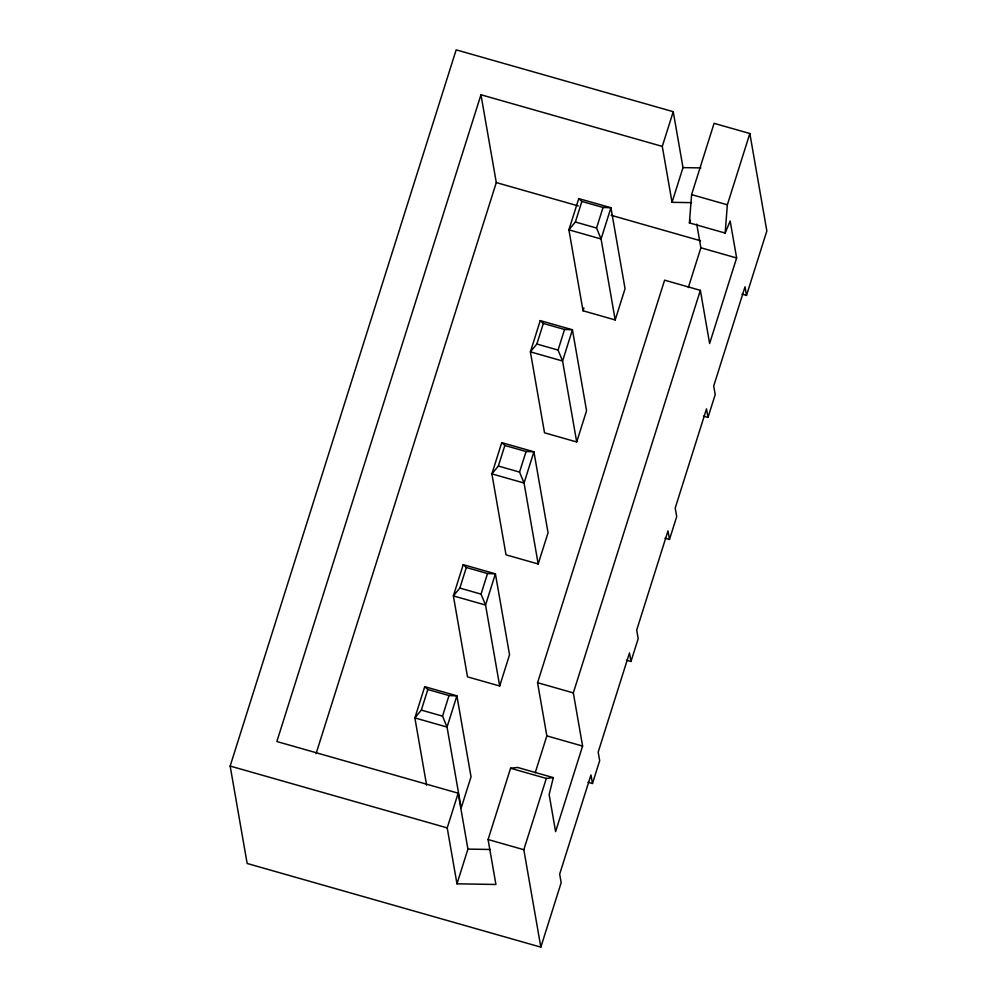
<?xml version="1.0" encoding="UTF-8"?>
<svg xmlns="http://www.w3.org/2000/svg" width="997" height="997" viewBox="0 0 997 997"><rect width="100%" height="100%" fill="white"/><g stroke="black" fill="none" stroke-linecap="round" stroke-linejoin="round"><path stroke-width="1.5" d="M535.215 772.75L546.842 735.886L537.57 682.708L664.6 280.157L700.355 290.351L709.627 343.516L736.633 257.974L730.165 220.96L725.155 233.061L689.401 222.879L691.594 194.614L714.089 123.329L749.844 133.523L766.843 230.943L746.504 295.411L742.017 294.14M725.155 233.061L727.349 204.809L749.844 133.523M691.507 202.653L672.04 202.329L662.282 146.409L480.965 94.752L276.854 741.531L458.171 793.188L447.217 827.896L456.975 883.816L495.92 884.476L488.081 839.536L510.576 768.251L517.555 767.441L553.31 777.623L549.148 794.584L555.603 831.61L582.597 746.068L573.325 692.89L700.355 290.351M587.993 782.221L592.48 783.505L590.972 774.931L559.678 874.107L561.174 882.681L540.835 947.15L247.156 863.477L230.157 766.057L456.165 49.85L673.237 111.689L682.995 167.608L672.04 202.329M316.061 753.695L496.294 182.576L480.965 94.752M424.734 686.671L427.825 689.513L421.332 710.101L414.877 717.915L447.042 727.075L456.9 695.844L449.024 695.557L442.531 716.133L447.042 727.075L461.175 808.044L471.033 776.8L456.9 695.844L424.734 686.671L414.877 717.915L426.604 785.125M463.231 564.651L453.373 595.894L467.506 676.851L499.684 686.011L509.542 654.78L495.409 573.823L463.231 564.651L466.334 567.492L487.533 573.537L495.409 573.823L485.551 605.054L499.684 686.011M501.74 442.631L491.882 473.862L506.015 554.831L538.193 563.99L548.051 532.759L533.918 451.791L501.74 442.631L504.843 445.472L526.042 451.504L533.918 451.791L524.061 483.034L538.193 563.99M540.249 320.61L530.392 351.841L544.524 432.81L576.702 441.97L586.56 410.739L572.428 329.77L540.249 320.61L543.353 323.452L564.551 329.484L572.428 329.77L562.57 361.014L576.702 441.97M578.759 198.59L568.901 229.821L583.033 310.777L615.199 319.95L625.057 288.706L610.937 207.75L578.759 198.59L581.862 201.431L603.048 207.463L610.937 207.75L601.079 238.993L615.199 319.95M487.533 573.537L481.04 594.112L485.551 605.054L453.373 595.894L459.841 588.068L466.334 567.492M526.042 451.504L519.549 472.092L524.061 483.034L491.882 473.862L498.35 466.048L504.843 445.472M564.551 329.484L558.058 350.072L562.57 361.014L530.392 351.841L536.86 344.027L543.353 323.452M603.048 207.463L596.555 228.039L601.079 238.993L568.901 229.821L575.369 222.007L581.862 201.431M583.033 310.777L583.93 307.948M662.282 146.409L673.237 111.689M456.975 883.816L467.929 849.095L458.171 793.188M688.304 287.61L700.879 247.792L696.741 224.101M540.835 947.15L523.824 849.718L546.319 778.433L553.31 777.623M592.48 783.505L599.683 760.661L598.188 752.087L629.481 652.91L630.976 661.485L626.502 660.201M630.976 661.485L638.192 638.641L636.697 630.067L667.99 530.878L669.486 539.464L665.011 538.181M669.486 539.464L676.701 516.62L675.206 508.034L706.499 408.857L707.995 417.431L703.521 416.16M707.995 417.431L715.21 394.588L713.702 386.013L745.008 286.837L746.504 295.411M689.401 222.879L690.522 220.187M682.995 167.608L700.966 167.92M467.929 849.095L490.399 849.481M691.594 194.614L727.349 204.809M496.294 182.576L578.297 205.93M611.111 215.277L700.567 240.775M700.879 247.792L736.633 257.974M575.369 222.007L596.555 228.039M536.86 344.027L558.058 350.072M498.35 466.048L519.549 472.092M459.841 588.068L481.04 594.112M537.57 682.708L573.325 692.89M427.825 689.513L449.024 695.557M546.842 735.886L582.597 746.068M421.332 710.101L442.531 716.133M510.576 768.251L546.319 778.433M230.157 766.057L447.217 827.896M488.081 839.536L523.824 849.718"/></g></svg>
